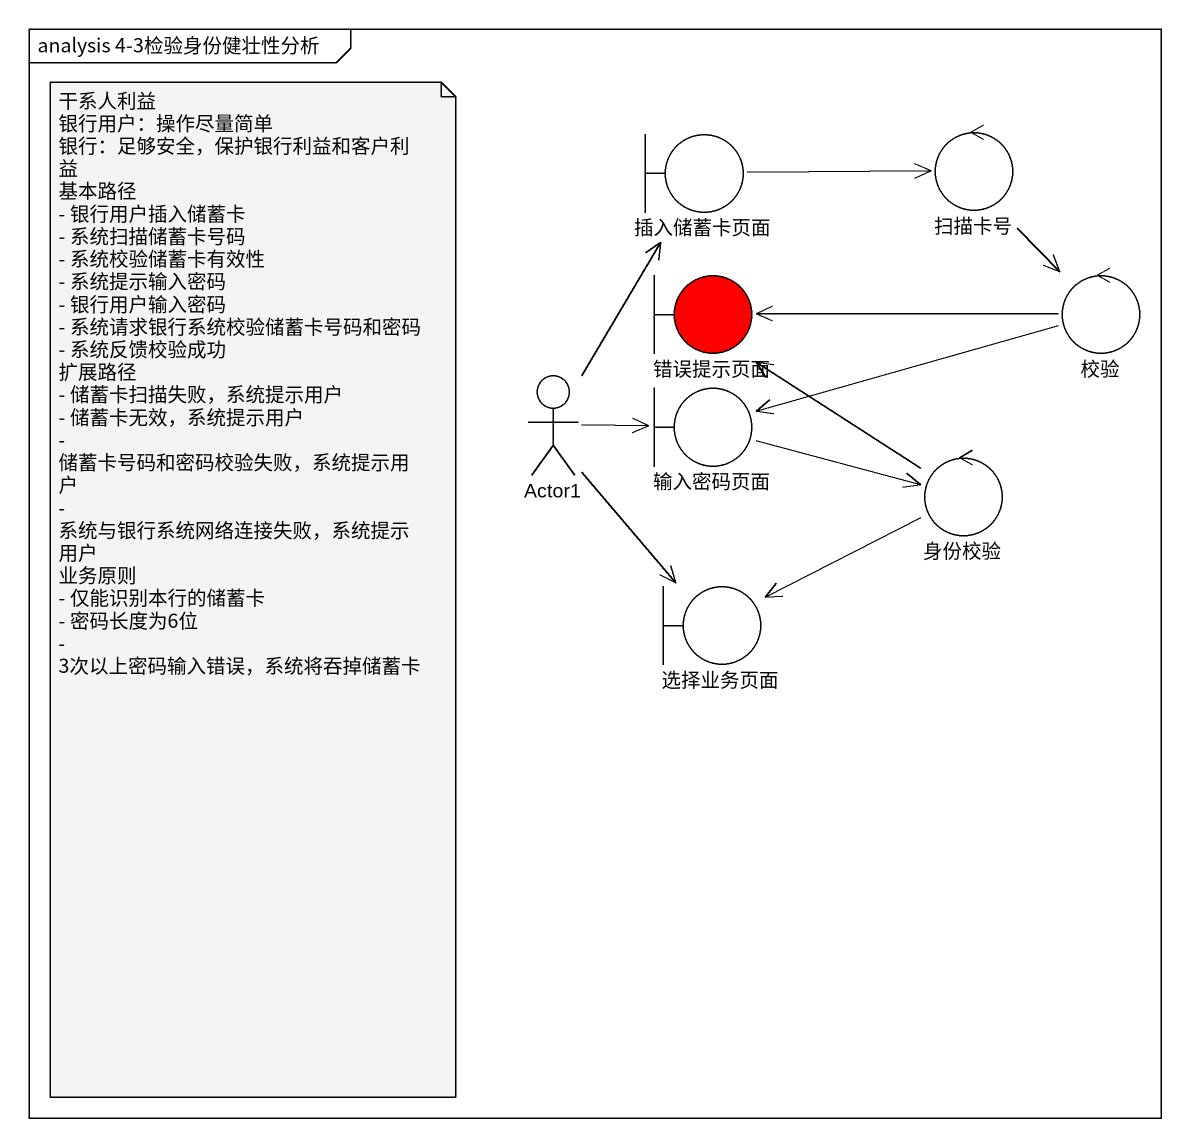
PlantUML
@startuml
mainframe analysis 4-3检验身份健壮性分析
boundary 插入储蓄卡页面
control 扫描卡号
boundary 错误提示页面 #FF0000
control 校验
actor Actor1
boundary 输入密码页面
control 身份校验
boundary 选择业务页面
插入储蓄卡页面 -right-> 扫描卡号
扫描卡号 --> 校验
校验 -left-> 错误提示页面
校验 -left-> 输入密码页面
Actor1 -up-> 插入储蓄卡页面
Actor1 -right-> 输入密码页面
Actor1 --> 选择业务页面
输入密码页面 -right-> 身份校验
身份校验 -up-> 错误提示页面
身份校验 -left-> 选择业务页面
note as N1
  干系人利益
  银行用户：操作尽量简单
  银行：足够安全，保护银行利益和客户利益
  基本路径
  - 银行用户插入储蓄卡
  - 系统扫描储蓄卡号码
  - 系统校验储蓄卡有效性
  - 系统提示输入密码
  - 银行用户输入密码
  - 系统请求银行系统校验储蓄卡号码和密码
  - 系统反馈校验成功
  扩展路径
  - 储蓄卡扫描失败，系统提示用户
  - 储蓄卡无效，系统提示用户
  - 储蓄卡号码和密码校验失败，系统提示用户
  - 系统与银行系统网络连接失败，系统提示用户
  业务原则
  - 仅能识别本行的储蓄卡
  - 密码长度为6位
  - 3次以上密码输入错误，系统将吞掉储蓄卡
end note
@enduml
